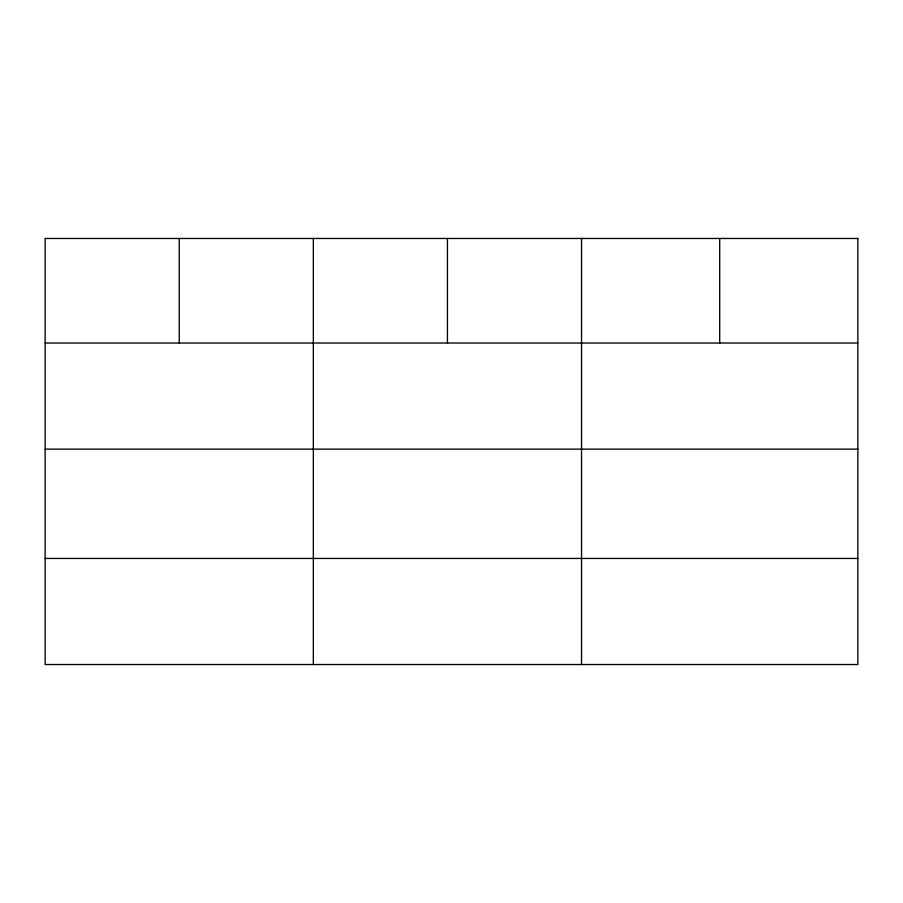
<?xml version="1.0" encoding="UTF-8"?>
<svg xmlns="http://www.w3.org/2000/svg" width="903" height="903" viewBox="0 0 903 903"><rect width="100%" height="100%" fill="white"/><g stroke="black" fill="none" stroke-linecap="round" stroke-linejoin="round"><path stroke-width="1.35" d="M45.15 343.027L857.85 343.027M45.15 449.13L857.85 449.13M45.15 558.438L857.85 558.438M719.691 238.471L719.691 343.027M581.532 238.471L581.532 664.529M447.436 238.471L447.436 343.027M313.341 238.471L313.341 664.529M179.245 238.471L179.245 343.027M857.85 238.471L45.15 238.471L45.15 664.529L857.85 664.529L857.85 238.471"/></g></svg>
